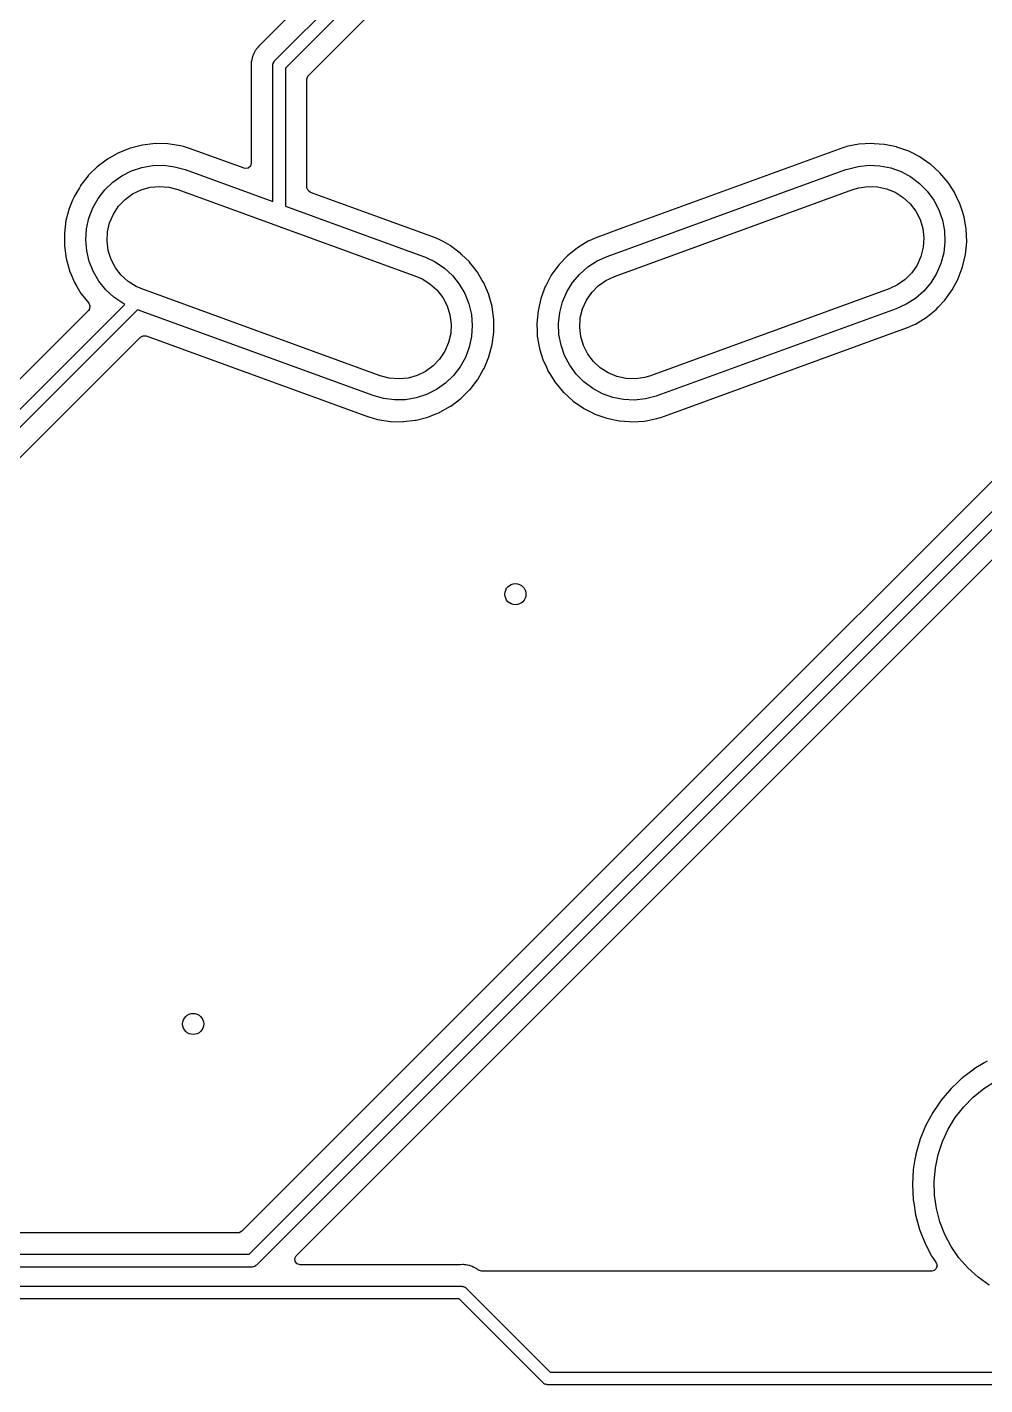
# Model space of a CAD drawing. Extents: x 14 to 417, y -165 to -100.
# Drawn here: x 369.45 to 392.1, y -164.74 to -132.64 of the extents above; entities that cross this region are included whole.
import ezdxf

# ---------------------------------------------------------------- set-up
doc = ezdxf.new("R2010")
doc.units = 0
doc.layers.add('BLACK', color=7, linetype='CONTINUOUS')

msp = doc.modelspace()

# ---------------------------------------------------------------- linework, layer by layer
at = {"layer": 'BLACK', "linetype": 'CONTINUOUS'}
for p, q in [((375.306, -133.443), (391.528, -117.221)), ((391.784, -117.389), (375.562, -133.611)), ((389.227, -118.802), (375.004, -133.025)), ((376.107, -133.784), (386.444, -123.448)), ((374.846, -133.204), (374.841, -133.211)), ((374.854, -133.194), (374.846, -133.204)), ((374.865, -133.177), (374.854, -133.194)), ((374.871, -133.165), (374.865, -133.177)), ((374.875, -133.158), (374.871, -133.165)), ((374.871, -133.165), (374.871, -133.165)), ((374.907, -133.125), (374.875, -133.158)), ((374.914, -133.116), (374.907, -133.125)), ((374.917, -133.112), (374.914, -133.116)), ((374.938, -133.092), (374.917, -133.112)), ((374.94, -133.089), (374.938, -133.092)), ((374.983, -133.043), (374.94, -133.089)), ((374.989, -133.037), (374.983, -133.043)), ((374.983, -133.043), (374.983, -133.043)), ((374.996, -133.033), (374.989, -133.037)), ((375.004, -133.025), (374.996, -133.033)), ((374.996, -133.033), (374.996, -133.033)), ((374.752, -133.507), (374.749, -133.528)), ((374.753, -133.487), (374.752, -133.507)), ((374.765, -133.421), (374.753, -133.465)), ((374.753, -133.465), (374.753, -133.487)), ((374.767, -133.409), (374.765, -133.421)), ((374.773, -133.371), (374.767, -133.409)), ((374.775, -133.363), (374.773, -133.371)), ((374.783, -133.344), (374.775, -133.363)), ((374.79, -133.325), (374.783, -133.344)), ((374.795, -133.304), (374.79, -133.325)), ((374.817, -133.264), (374.795, -133.304)), ((374.822, -133.253), (374.817, -133.264)), ((374.838, -133.218), (374.822, -133.253)), ((374.841, -133.211), (374.838, -133.218)), ((374.838, -133.218), (374.838, -133.218)), ((375.267, -133.51), (375.277, -133.493)), ((375.267, -133.53), (375.267, -133.51)), ((375.277, -133.493), (375.282, -133.474)), ((375.282, -133.474), (375.296, -133.46)), ((375.296, -133.46), (375.306, -133.443)), ((374.749, -133.528), (374.749, -133.536)), ((374.749, -133.536), (374.753, -133.574)), ((374.753, -133.574), (374.753, -133.586)), ((374.753, -133.586), (374.753, -135.861)), ((375.262, -133.549), (375.267, -133.53)), ((375.262, -136.767), (375.262, -133.549)), ((375.562, -133.611), (375.562, -136.876)), ((376.07, -133.874), (376.091, -133.805)), ((376.091, -133.805), (376.107, -133.784)), ((376.07, -136.432), (376.07, -133.874)), ((372.18, -135.433), (371.898, -135.504)), ((372.184, -135.432), (372.18, -135.433)), ((372.18, -135.433), (372.18, -135.433)), ((372.188, -135.431), (372.184, -135.432)), ((372.478, -135.398), (372.188, -135.431)), ((372.482, -135.397), (372.478, -135.398)), ((372.478, -135.398), (372.478, -135.398)), ((372.487, -135.397), (372.482, -135.397)), ((372.778, -135.402), (372.487, -135.397)), ((372.782, -135.402), (372.778, -135.402)), ((373.079, -135.447), (372.782, -135.402)), ((373.083, -135.448), (373.079, -135.447)), ((373.153, -135.469), (373.083, -135.448)), ((373.083, -135.448), (373.083, -135.448)), ((389.123, -135.412), (388.829, -135.469)), ((389.423, -135.394), (389.123, -135.412)), ((389.48, -135.399), (389.423, -135.394)), ((389.718, -135.416), (389.48, -135.399)), ((389.722, -135.416), (389.718, -135.416)), ((389.718, -135.416), (389.718, -135.416)), ((389.726, -135.417), (389.722, -135.416)), ((390.012, -135.477), (389.726, -135.417)), ((389.726, -135.417), (389.726, -135.417)), ((371.353, -135.764), (371.114, -135.944)), ((371.357, -135.762), (371.353, -135.764)), ((371.611, -135.619), (371.357, -135.762)), ((371.615, -135.617), (371.611, -135.619)), ((371.611, -135.619), (371.611, -135.619)), ((371.619, -135.615), (371.615, -135.617)), ((371.72, -135.575), (371.619, -135.615)), ((371.619, -135.615), (371.619, -135.615)), ((371.893, -135.505), (371.72, -135.575)), ((371.897, -135.504), (371.893, -135.505)), ((371.898, -135.504), (371.897, -135.504)), ((373.294, -135.51), (373.153, -135.469)), ((374.584, -135.979), (373.294, -135.51)), ((388.738, -135.498), (383.536, -137.392)), ((388.739, -135.498), (388.738, -135.498)), ((388.738, -135.498), (388.738, -135.498)), ((388.787, -135.483), (388.739, -135.498)), ((388.826, -135.471), (388.787, -135.483)), ((388.829, -135.469), (388.826, -135.471)), ((388.826, -135.471), (388.826, -135.471)), ((390.016, -135.478), (390.012, -135.477)), ((390.012, -135.477), (390.012, -135.477)), ((390.299, -135.577), (390.016, -135.478)), ((390.303, -135.579), (390.299, -135.577)), ((390.562, -135.712), (390.303, -135.579)), ((390.303, -135.579), (390.303, -135.579)), ((390.566, -135.714), (390.562, -135.712)), ((390.57, -135.716), (390.566, -135.714)), ((390.81, -135.882), (390.57, -135.716)), ((390.57, -135.716), (390.57, -135.716)), ((371.111, -135.947), (370.917, -136.139)), ((371.114, -135.944), (371.111, -135.947)), ((371.111, -135.947), (371.111, -135.947)), ((371.692, -136.158), (371.923, -136.041)), ((371.923, -136.041), (372.17, -135.96)), ((372.17, -135.96), (372.425, -135.916)), ((372.425, -135.916), (372.685, -135.91)), ((372.685, -135.91), (372.942, -135.943)), ((372.942, -135.943), (373.191, -136.013)), ((373.191, -136.013), (375.262, -136.767)), ((374.61, -135.986), (374.584, -135.979)), ((374.68, -135.976), (374.61, -135.986)), ((374.733, -135.929), (374.68, -135.976)), ((374.753, -135.861), (374.733, -135.929)), ((383.17, -138.066), (388.809, -136.013)), ((388.809, -136.013), (388.852, -135.998)), ((388.852, -135.998), (389.103, -135.935)), ((389.103, -135.935), (389.361, -135.909)), ((389.361, -135.909), (389.62, -135.921)), ((389.62, -135.921), (389.875, -135.972)), ((389.875, -135.972), (390.119, -136.059)), ((390.119, -136.059), (390.347, -136.182)), ((390.813, -135.884), (390.81, -135.882)), ((390.81, -135.882), (390.81, -135.882)), ((391.035, -136.086), (390.813, -135.884)), ((391.038, -136.089), (391.035, -136.086)), ((391.129, -136.196), (391.038, -136.089)), ((391.038, -136.089), (391.038, -136.089)), ((370.716, -136.392), (370.689, -136.439)), ((370.719, -136.388), (370.716, -136.392)), ((370.898, -136.158), (370.719, -136.388)), ((370.9, -136.155), (370.898, -136.158)), ((370.898, -136.158), (370.898, -136.158)), ((370.917, -136.139), (370.9, -136.155)), ((371.292, -136.487), (371.48, -136.308)), ((371.48, -136.308), (371.692, -136.158)), ((372.363, -136.429), (372.584, -136.408)), ((372.584, -136.408), (372.806, -136.426)), ((389.117, -136.442), (389.337, -136.41)), ((389.337, -136.41), (389.559, -136.417)), ((390.347, -136.182), (390.555, -136.337)), ((390.555, -136.337), (390.738, -136.521)), ((391.229, -136.315), (391.129, -136.196)), ((391.231, -136.318), (391.229, -136.315)), ((391.388, -136.564), (391.231, -136.318)), ((370.531, -136.734), (370.45, -136.928)), ((370.564, -136.655), (370.531, -136.734)), ((370.565, -136.651), (370.564, -136.655)), ((370.564, -136.655), (370.564, -136.655)), ((370.605, -136.583), (370.565, -136.651)), ((370.689, -136.439), (370.605, -136.583)), ((371.007, -136.918), (371.134, -136.692)), ((371.134, -136.692), (371.292, -136.487)), ((371.616, -136.878), (371.77, -136.717)), ((371.77, -136.717), (371.949, -136.586)), ((371.949, -136.586), (372.149, -136.489)), ((372.149, -136.489), (372.363, -136.429)), ((372.806, -136.426), (373.02, -136.483)), ((373.02, -136.483), (378.659, -138.535)), ((376.071, -136.442), (376.07, -136.432)), ((376.096, -136.508), (376.071, -136.442)), ((376.153, -136.55), (376.096, -136.508)), ((379.107, -137.625), (376.153, -136.55)), ((383.341, -138.535), (388.98, -136.483)), ((388.98, -136.483), (389.117, -136.442)), ((389.559, -136.417), (389.777, -136.464)), ((389.777, -136.464), (389.982, -136.548)), ((389.982, -136.548), (390.17, -136.668)), ((390.17, -136.668), (390.333, -136.818)), ((390.738, -136.521), (390.891, -136.731)), ((390.891, -136.731), (391.012, -136.96)), ((391.391, -136.567), (391.388, -136.564)), ((391.388, -136.564), (391.388, -136.564)), ((391.432, -136.655), (391.391, -136.567)), ((391.516, -136.836), (391.432, -136.655)), ((370.45, -136.928), (370.372, -137.218)), ((370.915, -137.161), (371.007, -136.918)), ((371.493, -137.063), (371.616, -136.878)), ((375.562, -136.876), (378.83, -138.066)), ((390.333, -136.818), (390.467, -136.996)), ((390.467, -136.996), (390.568, -137.194)), ((391.012, -136.96), (391.097, -137.205)), ((391.517, -136.839), (391.516, -136.836)), ((391.516, -136.836), (391.516, -136.836)), ((391.519, -136.843), (391.517, -136.839)), ((391.547, -136.933), (391.519, -136.843)), ((391.519, -136.843), (391.519, -136.843)), ((391.607, -137.126), (391.547, -136.933)), ((370.372, -137.218), (370.334, -137.516)), ((370.86, -137.414), (370.915, -137.161)), ((371.355, -137.484), (371.405, -137.268)), ((371.405, -137.268), (371.493, -137.063)), ((390.568, -137.194), (390.632, -137.407)), ((391.097, -137.205), (391.146, -137.46)), ((391.658, -137.421), (391.607, -137.126)), ((370.334, -137.516), (370.334, -137.614)), ((370.334, -137.614), (370.335, -137.807)), ((370.843, -137.673), (370.86, -137.414)), ((370.864, -137.932), (370.843, -137.673)), ((371.344, -137.706), (371.355, -137.484)), ((379.108, -137.626), (379.107, -137.625)), ((379.107, -137.625), (379.107, -137.625)), ((379.109, -137.626), (379.108, -137.626)), ((379.139, -137.639), (379.109, -137.626)), ((379.109, -137.626), (379.109, -137.626)), ((379.195, -137.662), (379.139, -137.639)), ((379.291, -137.715), (379.195, -137.662)), ((382.812, -137.664), (382.72, -137.704)), ((382.923, -137.615), (382.812, -137.664)), ((382.925, -137.614), (382.923, -137.615)), ((382.923, -137.615), (382.923, -137.615)), ((383.536, -137.392), (382.925, -137.614)), ((390.632, -137.407), (390.657, -137.627)), ((390.657, -137.627), (390.642, -137.849)), ((391.146, -137.46), (391.156, -137.719)), ((391.67, -137.721), (391.658, -137.421)), ((370.335, -137.807), (370.335, -137.816)), ((370.335, -137.816), (370.376, -138.113)), ((370.924, -138.184), (370.864, -137.932)), ((371.372, -137.926), (371.344, -137.706)), ((371.439, -138.138), (371.372, -137.926)), ((379.454, -137.805), (379.291, -137.715)), ((379.457, -137.807), (379.454, -137.805)), ((379.454, -137.805), (379.454, -137.805)), ((379.461, -137.81), (379.457, -137.807)), ((379.695, -137.984), (379.461, -137.81)), ((379.461, -137.81), (379.461, -137.81)), ((379.698, -137.986), (379.695, -137.984)), ((379.695, -137.984), (379.695, -137.984)), ((379.701, -137.989), (379.698, -137.986)), ((379.728, -138.016), (379.701, -137.989)), ((379.701, -137.989), (379.701, -137.989)), ((379.913, -138.195), (379.728, -138.016)), ((382.464, -137.86), (382.231, -138.049)), ((382.72, -137.704), (382.464, -137.86)), ((390.642, -137.849), (390.589, -138.065)), ((391.128, -137.977), (391.062, -138.228)), ((391.156, -137.719), (391.128, -137.977)), ((391.574, -138.312), (391.642, -138.02)), ((391.642, -138.02), (391.67, -137.721)), ((370.376, -138.113), (370.377, -138.117)), ((370.377, -138.117), (370.377, -138.117)), ((370.377, -138.117), (370.454, -138.397)), ((371.02, -138.425), (370.924, -138.184)), ((371.542, -138.335), (371.439, -138.138)), ((371.679, -138.51), (371.542, -138.335)), ((378.83, -138.066), (378.872, -138.082)), ((378.872, -138.082), (379.106, -138.195)), ((379.106, -138.195), (379.32, -138.34)), ((379.32, -138.34), (379.511, -138.517)), ((379.916, -138.199), (379.913, -138.195)), ((379.984, -138.285), (379.916, -138.199)), ((379.916, -138.199), (379.916, -138.199)), ((380.099, -138.431), (379.984, -138.285)), ((382.025, -138.267), (381.849, -138.511)), ((382.028, -138.264), (382.025, -138.267)), ((382.228, -138.052), (382.028, -138.264)), ((382.231, -138.049), (382.228, -138.052)), ((382.228, -138.052), (382.228, -138.052)), ((382.521, -138.483), (382.716, -138.312)), ((382.716, -138.312), (382.934, -138.172)), ((382.934, -138.172), (383.17, -138.066)), ((390.498, -138.268), (390.373, -138.451)), ((390.589, -138.065), (390.498, -138.268)), ((391.062, -138.228), (390.959, -138.466)), ((391.47, -138.588), (391.567, -138.332)), ((391.567, -138.332), (391.574, -138.312)), ((370.454, -138.397), (370.455, -138.402)), ((370.455, -138.402), (370.457, -138.406)), ((370.457, -138.406), (370.457, -138.406)), ((370.457, -138.406), (370.487, -138.477)), ((370.487, -138.477), (370.573, -138.679)), ((371.151, -138.649), (371.02, -138.425)), ((371.313, -138.851), (371.151, -138.649)), ((371.844, -138.659), (371.679, -138.51)), ((372.033, -138.776), (371.844, -138.659)), ((378.659, -138.535), (378.791, -138.592)), ((378.791, -138.592), (378.98, -138.709)), ((379.511, -138.517), (379.673, -138.719)), ((380.101, -138.435), (380.099, -138.431)), ((380.217, -138.63), (380.101, -138.435)), ((380.101, -138.435), (380.101, -138.435)), ((380.251, -138.689), (380.217, -138.63)), ((381.849, -138.511), (381.708, -138.775)), ((382.353, -138.681), (382.521, -138.483)), ((382.959, -138.758), (383.14, -138.63)), ((383.14, -138.63), (383.341, -138.535)), ((390.217, -138.61), (390.036, -138.738)), ((390.373, -138.451), (390.217, -138.61)), ((390.959, -138.466), (390.823, -138.687)), ((391.327, -138.857), (391.468, -138.593)), ((391.468, -138.593), (391.47, -138.588)), ((370.573, -138.679), (370.575, -138.682)), ((370.575, -138.682), (370.575, -138.682)), ((370.575, -138.682), (370.632, -138.779)), ((370.632, -138.779), (370.725, -138.937)), ((370.725, -138.937), (370.771, -138.995)), ((371.504, -139.028), (371.313, -138.851)), ((372.165, -138.833), (372.033, -138.776)), ((377.804, -140.885), (372.165, -138.833)), ((378.98, -138.709), (379.145, -138.858)), ((379.145, -138.858), (379.282, -139.033)), ((379.673, -138.719), (379.804, -138.943)), ((379.804, -138.943), (379.9, -139.184)), ((380.369, -138.966), (380.251, -138.689)), ((380.37, -138.97), (380.369, -138.966)), ((380.447, -139.251), (380.37, -138.97)), ((380.37, -138.97), (380.37, -138.97)), ((381.675, -138.861), (381.602, -139.056)), ((381.706, -138.779), (381.675, -138.861)), ((381.708, -138.775), (381.706, -138.779)), ((381.706, -138.779), (381.706, -138.779)), ((382.114, -139.14), (382.217, -138.902)), ((382.217, -138.902), (382.353, -138.681)), ((382.678, -139.1), (382.803, -138.917)), ((382.803, -138.917), (382.959, -138.758)), ((389.835, -138.833), (384.196, -140.885)), ((390.036, -138.738), (389.835, -138.833)), ((390.655, -138.885), (390.46, -139.056)), ((390.823, -138.687), (390.655, -138.885)), ((391.151, -139.101), (391.327, -138.857)), ((349.806, -161.157), (371.766, -139.197)), ((370.771, -138.995), (370.911, -139.173)), ((370.929, -139.302), (370.902, -139.341)), ((370.911, -139.173), (370.91, -139.173)), ((370.91, -139.173), (370.938, -139.232)), ((370.938, -139.232), (370.929, -139.302)), ((371.718, -139.173), (371.504, -139.028)), ((371.766, -139.197), (371.718, -139.173)), ((374.706, -161.656), (397.166, -139.197)), ((379.282, -139.033), (379.385, -139.23)), ((379.385, -139.23), (379.452, -139.442)), ((379.9, -139.184), (379.96, -139.436)), ((380.448, -139.255), (380.447, -139.251)), ((380.447, -139.251), (380.447, -139.251)), ((380.489, -139.552), (380.448, -139.255)), ((381.602, -139.056), (381.534, -139.348)), ((382.048, -139.391), (382.114, -139.14)), ((382.534, -139.519), (382.587, -139.303)), ((382.587, -139.303), (382.678, -139.1)), ((390.006, -139.302), (384.367, -141.355)), ((390.242, -139.196), (390.006, -139.302)), ((390.46, -139.056), (390.242, -139.196)), ((390.945, -139.319), (390.998, -139.263)), ((390.998, -139.263), (391.148, -139.104)), ((391.148, -139.104), (391.151, -139.101)), ((391.148, -139.104), (391.148, -139.104)), ((370.902, -139.341), (349.632, -160.612)), ((372.061, -139.327), (349.974, -161.413)), ((377.633, -141.355), (372.061, -139.327)), ((397.461, -139.327), (374.875, -161.913)), ((379.452, -139.442), (379.48, -139.662)), ((379.96, -139.436), (379.981, -139.695)), ((380.489, -139.556), (380.489, -139.552)), ((380.489, -139.647), (380.489, -139.556)), ((380.489, -139.556), (380.489, -139.556)), ((381.534, -139.348), (381.506, -139.647)), ((382.02, -139.649), (382.048, -139.391)), ((382.519, -139.741), (382.534, -139.519)), ((396.302, -139.341), (385.406, -150.237)), ((390.456, -139.664), (390.712, -139.508)), ((390.712, -139.508), (390.945, -139.319)), ((372.134, -139.972), (372.197, -139.938)), ((372.197, -139.938), (372.267, -139.943)), ((372.267, -139.943), (373.114, -140.251)), ((379.469, -139.884), (379.419, -140.1)), ((379.48, -139.662), (379.469, -139.884)), ((379.981, -139.695), (379.964, -139.954)), ((380.452, -140.15), (380.49, -139.852)), ((380.489, -139.651), (380.489, -139.647)), ((380.49, -139.852), (380.489, -139.651)), ((381.506, -139.647), (381.514, -139.848)), ((381.514, -139.848), (381.517, -139.938)), ((381.517, -139.938), (381.518, -139.947)), ((381.518, -139.947), (381.569, -140.242)), ((382.03, -139.908), (382.02, -139.649)), ((382.079, -140.163), (382.03, -139.908)), ((382.544, -139.961), (382.519, -139.741)), ((384.438, -141.87), (390.249, -139.755)), ((390.249, -139.755), (390.251, -139.754)), ((390.249, -139.755), (390.249, -139.755)), ((390.251, -139.754), (390.253, -139.753)), ((390.253, -139.753), (390.393, -139.691)), ((390.253, -139.753), (390.253, -139.753)), ((390.393, -139.691), (390.456, -139.664)), ((351.173, -160.933), (372.134, -139.972)), ((373.114, -140.251), (377.528, -141.858)), ((375.82, -161.686), (397.534, -139.972)), ((379.419, -140.1), (379.331, -140.305)), ((379.909, -140.207), (379.817, -140.45)), ((379.964, -139.954), (379.909, -140.207)), ((380.374, -140.44), (380.452, -140.15)), ((381.569, -140.242), (381.57, -140.246)), ((381.57, -140.246), (381.57, -140.246)), ((381.57, -140.246), (381.657, -140.525)), ((382.164, -140.408), (382.079, -140.163)), ((382.608, -140.174), (382.544, -139.961)), ((382.709, -140.372), (382.608, -140.174)), ((379.208, -140.49), (379.054, -140.651)), ((379.331, -140.305), (379.208, -140.49)), ((379.817, -140.45), (379.69, -140.676)), ((380.259, -140.717), (380.374, -140.44)), ((381.657, -140.525), (381.659, -140.529)), ((381.659, -140.529), (381.66, -140.532)), ((381.66, -140.532), (381.66, -140.532)), ((381.66, -140.532), (381.731, -140.685)), ((382.285, -140.637), (382.164, -140.408)), ((382.843, -140.55), (382.709, -140.372)), ((383.006, -140.7), (382.843, -140.55)), ((378.018, -140.942), (377.804, -140.885)), ((378.675, -140.879), (378.461, -140.939)), ((378.875, -140.782), (378.675, -140.879)), ((379.054, -140.651), (378.875, -140.782)), ((379.532, -140.881), (379.344, -141.06)), ((379.69, -140.676), (379.532, -140.881)), ((380.108, -140.976), (380.217, -140.788)), ((380.217, -140.788), (380.256, -140.72)), ((380.256, -140.72), (380.259, -140.717)), ((380.256, -140.72), (380.256, -140.72)), ((381.731, -140.685), (381.785, -140.801)), ((381.785, -140.801), (381.788, -140.804)), ((381.788, -140.804), (381.788, -140.804)), ((381.788, -140.804), (381.892, -140.967)), ((382.438, -140.847), (382.285, -140.637)), ((382.621, -141.031), (382.438, -140.847)), ((383.194, -140.82), (383.006, -140.7)), ((383.399, -140.904), (383.194, -140.82)), ((383.617, -140.951), (383.399, -140.904)), ((384.196, -140.885), (384.059, -140.926)), ((378.24, -140.96), (378.018, -140.942)), ((378.461, -140.939), (378.24, -140.96)), ((379.132, -141.21), (378.901, -141.327)), ((379.344, -141.06), (379.132, -141.21)), ((379.71, -141.424), (379.924, -141.213)), ((379.924, -141.213), (379.927, -141.209)), ((379.927, -141.209), (380.105, -140.979)), ((380.105, -140.979), (380.108, -140.976)), ((380.105, -140.979), (380.105, -140.979)), ((381.892, -140.967), (381.947, -141.053)), ((381.947, -141.053), (382.001, -141.117)), ((382.001, -141.117), (382.138, -141.279)), ((382.829, -141.186), (382.621, -141.031)), ((383.057, -141.309), (382.829, -141.186)), ((383.839, -140.958), (383.617, -140.951)), ((384.059, -140.926), (383.839, -140.958)), ((377.882, -141.425), (377.633, -141.355)), ((378.139, -141.458), (377.882, -141.425)), ((378.399, -141.452), (378.139, -141.458)), ((378.654, -141.408), (378.399, -141.452)), ((378.901, -141.327), (378.654, -141.408)), ((379.471, -141.604), (379.71, -141.424)), ((382.138, -141.279), (382.138, -141.279)), ((382.138, -141.279), (382.141, -141.282)), ((382.141, -141.282), (382.363, -141.484)), ((382.363, -141.484), (382.366, -141.486)), ((382.366, -141.486), (382.366, -141.486)), ((382.366, -141.486), (382.606, -141.652)), ((383.301, -141.396), (383.057, -141.309)), ((383.556, -141.447), (383.301, -141.396)), ((383.815, -141.459), (383.556, -141.447)), ((384.073, -141.433), (383.815, -141.459)), ((384.324, -141.37), (384.073, -141.433)), ((384.367, -141.355), (384.324, -141.37)), ((377.528, -141.858), (377.528, -141.858)), ((377.528, -141.858), (377.53, -141.858)), ((377.53, -141.858), (377.532, -141.859)), ((377.532, -141.859), (377.532, -141.859)), ((377.532, -141.859), (377.741, -141.92)), ((378.654, -141.933), (378.926, -141.864)), ((378.926, -141.864), (378.931, -141.863)), ((378.926, -141.864), (378.926, -141.864)), ((378.931, -141.863), (379.116, -141.789)), ((379.116, -141.789), (379.205, -141.753)), ((379.205, -141.753), (379.209, -141.751)), ((379.205, -141.753), (379.205, -141.753)), ((379.209, -141.751), (379.213, -141.749)), ((379.213, -141.749), (379.467, -141.606)), ((379.213, -141.749), (379.213, -141.749)), ((379.467, -141.606), (379.471, -141.604)), ((379.467, -141.606), (379.467, -141.606)), ((382.606, -141.652), (382.606, -141.652)), ((382.606, -141.652), (382.61, -141.654)), ((382.61, -141.654), (382.614, -141.656)), ((382.614, -141.656), (382.873, -141.789)), ((382.873, -141.789), (382.873, -141.789)), ((382.873, -141.789), (382.877, -141.791)), ((382.877, -141.791), (383.16, -141.89)), ((384.401, -141.882), (384.435, -141.871)), ((384.435, -141.871), (384.437, -141.87)), ((384.435, -141.871), (384.435, -141.871)), ((384.437, -141.87), (384.438, -141.87)), ((384.438, -141.87), (384.438, -141.87)), ((377.741, -141.92), (377.741, -141.92)), ((377.741, -141.92), (377.745, -141.921)), ((377.745, -141.921), (378.042, -141.966)), ((378.042, -141.966), (378.046, -141.966)), ((378.046, -141.966), (378.337, -141.971)), ((378.337, -141.971), (378.342, -141.971)), ((378.342, -141.971), (378.346, -141.97)), ((378.346, -141.97), (378.636, -141.937)), ((378.346, -141.97), (378.346, -141.97)), ((378.636, -141.937), (378.64, -141.936)), ((378.64, -141.936), (378.654, -141.933)), ((383.16, -141.89), (383.164, -141.891)), ((383.164, -141.891), (383.164, -141.891)), ((383.164, -141.891), (383.45, -141.951)), ((383.45, -141.951), (383.45, -141.951)), ((383.45, -141.951), (383.454, -141.952)), ((383.454, -141.952), (383.458, -141.952)), ((383.458, -141.952), (383.458, -141.952)), ((383.458, -141.952), (383.696, -141.969)), ((383.696, -141.969), (383.753, -141.974)), ((383.753, -141.974), (384.053, -141.956)), ((384.053, -141.956), (384.347, -141.899)), ((384.347, -141.899), (384.401, -141.882)), ((385.406, -150.237), (374.533, -161.111)), ((391.844, -157.275), (391.58, -157.475)), ((391.847, -157.273), (391.844, -157.275)), ((391.844, -157.275), (391.844, -157.275)), ((392.099, -157.122), (391.847, -157.273)), ((392.152, -157.091), (392.099, -157.122)), ((391.467, -157.578), (391.301, -157.735)), ((391.559, -157.492), (391.467, -157.578)), ((391.561, -157.489), (391.559, -157.492)), ((391.559, -157.492), (391.559, -157.492)), ((391.58, -157.475), (391.561, -157.489)), ((392.078, -157.738), (392.351, -157.566)), ((391.301, -157.735), (391.068, -158.008)), ((391.826, -157.939), (392.078, -157.738)), ((391.001, -158.105), (390.866, -158.304)), ((391.066, -158.01), (391.001, -158.105)), ((391.068, -158.008), (391.066, -158.01)), ((391.066, -158.01), (391.066, -158.01)), ((391.401, -158.422), (391.6, -158.168)), ((391.6, -158.168), (391.826, -157.939)), ((390.866, -158.304), (390.697, -158.62)), ((391.232, -158.697), (391.401, -158.422)), ((390.697, -158.62), (390.563, -158.952)), ((391.097, -158.989), (391.232, -158.697)), ((390.562, -158.955), (390.469, -159.287)), ((390.563, -158.952), (390.562, -158.955)), ((390.562, -158.955), (390.562, -158.955)), ((390.995, -159.295), (391.097, -158.989)), ((390.447, -159.412), (390.407, -159.651)), ((390.466, -159.301), (390.447, -159.412)), ((390.469, -159.287), (390.466, -159.297)), ((390.466, -159.297), (390.466, -159.301)), ((390.466, -159.301), (390.466, -159.301)), ((390.93, -159.611), (390.995, -159.295)), ((390.407, -159.651), (390.387, -160.008)), ((390.901, -159.932), (390.93, -159.611)), ((390.387, -160.008), (390.405, -160.366)), ((390.91, -160.254), (390.901, -159.932)), ((390.405, -160.366), (390.405, -160.37)), ((390.405, -160.37), (390.405, -160.37)), ((390.405, -160.37), (390.417, -160.44)), ((390.417, -160.44), (390.461, -160.72)), ((390.955, -160.573), (390.91, -160.254)), ((390.461, -160.72), (390.556, -161.066)), ((391.037, -160.885), (390.955, -160.573)), ((374.533, -161.111), (374.47, -161.145)), ((390.556, -161.066), (390.687, -161.399)), ((391.154, -161.186), (391.037, -160.885)), ((374.444, -161.148), (351.262, -161.148)), ((374.47, -161.145), (374.444, -161.148)), ((390.687, -161.399), (390.706, -161.435)), ((390.706, -161.435), (390.848, -161.706)), ((391.305, -161.47), (391.154, -161.186)), ((171.317, -161.656), (374.706, -161.656)), ((375.784, -161.758), (375.814, -161.693)), ((375.794, -161.828), (375.784, -161.758)), ((375.814, -161.693), (375.82, -161.686)), ((390.848, -161.706), (390.854, -161.717)), ((390.854, -161.717), (390.856, -161.719)), ((390.856, -161.719), (390.856, -161.719)), ((390.856, -161.719), (390.947, -161.856)), ((391.488, -161.736), (391.305, -161.47)), ((391.699, -161.979), (391.488, -161.736)), ((374.769, -161.956), (171.255, -161.956)), ((374.788, -161.951), (374.769, -161.956)), ((374.807, -161.951), (374.788, -161.951)), ((374.824, -161.942), (374.807, -161.951)), ((374.844, -161.936), (374.824, -161.942)), ((374.857, -161.922), (374.844, -161.936)), ((374.875, -161.913), (374.857, -161.922)), ((375.841, -161.881), (375.794, -161.828)), ((375.909, -161.901), (375.841, -161.881)), ((379.693, -161.901), (375.909, -161.901)), ((379.705, -161.901), (379.693, -161.901)), ((379.751, -161.897), (379.705, -161.901)), ((379.759, -161.898), (379.751, -161.897)), ((379.772, -161.9), (379.759, -161.898)), ((379.792, -161.901), (379.772, -161.9)), ((379.813, -161.901), (379.792, -161.901)), ((379.83, -161.906), (379.813, -161.901)), ((379.858, -161.913), (379.83, -161.906)), ((379.87, -161.915), (379.858, -161.913)), ((379.915, -161.923), (379.87, -161.915)), ((379.935, -161.931), (379.915, -161.923)), ((379.954, -161.938), (379.935, -161.931)), ((379.974, -161.943), (379.954, -161.938)), ((379.981, -161.947), (379.974, -161.943)), ((380.015, -161.965), (379.981, -161.947)), ((379.981, -161.947), (379.981, -161.947)), ((380.025, -161.97), (380.015, -161.965)), ((380.061, -161.986), (380.025, -161.97)), ((380.068, -161.989), (380.061, -161.986)), ((380.061, -161.986), (380.061, -161.986)), ((380.074, -161.994), (380.068, -161.989)), ((380.085, -162.002), (380.074, -161.994)), ((380.101, -162.013), (380.085, -162.002)), ((380.113, -162.019), (380.101, -162.013)), ((380.12, -162.023), (380.113, -162.019)), ((380.125, -162.028), (380.12, -162.023)), ((380.199, -162.052), (380.125, -162.028)), ((390.843, -162.052), (380.199, -162.052)), ((390.898, -162.04), (390.843, -162.052)), ((390.95, -161.992), (390.898, -162.04)), ((390.947, -161.856), (390.969, -161.923)), ((390.969, -161.923), (390.95, -161.992)), ((391.938, -162.196), (391.699, -161.979)), ((163.136, -162.41), (379.73, -162.41)), ((379.73, -162.41), (379.749, -162.415)), ((379.749, -162.415), (379.769, -162.415)), ((379.769, -162.415), (379.786, -162.425)), ((392.2, -162.384), (391.938, -162.196)), ((379.668, -162.71), (163.136, -162.71)), ((381.656, -164.698), (379.668, -162.71)), ((379.786, -162.425), (379.805, -162.43)), ((379.805, -162.43), (379.819, -162.444)), ((379.819, -162.444), (379.836, -162.454)), ((379.836, -162.454), (381.824, -164.442)), ((381.824, -164.442), (412.688, -164.442)), ((381.673, -164.708), (381.656, -164.698)), ((381.687, -164.722), (381.673, -164.708)), ((381.706, -164.727), (381.687, -164.722)), ((381.723, -164.737), (381.706, -164.727)), ((381.743, -164.737), (381.723, -164.737)), ((381.762, -164.742), (381.743, -164.737)), ((412.75, -164.742), (381.762, -164.742))]:
    msp.add_line(p, q, dxfattribs=at)
at = {"layer": 'BLACK'}
for centre in [(381, -146.05), (373.38, -156.21)]:
    msp.add_circle(centre, 0.25, dxfattribs=at)

doc.saveas('drawing.dxf')
